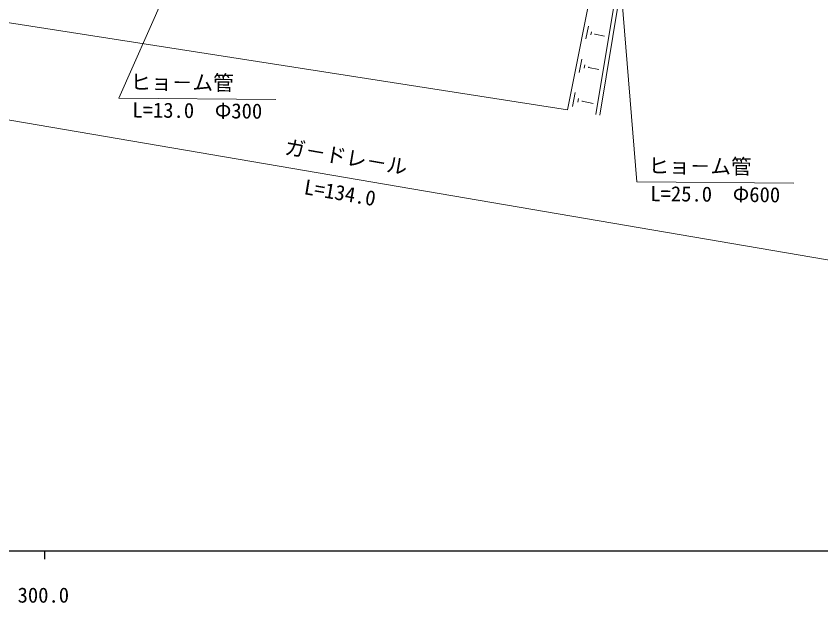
# Model space of a CAD drawing. Units: millimetres, scale not verified. Extents: x 40000 to 680000, y 20000 to 380000.
# Drawn here: x 364546 to 462002, y 198715 to 269759 of the extents above; entities that cross this region are included whole.
import ezdxf
from ezdxf.enums import TextEntityAlignment as Align

# ---------------------------------------------------------------- set-up
doc = ezdxf.new("R2010")
doc.units = ezdxf.units.MM
doc.header["$LTSCALE"] = 1000
doc.layers.add('S-BGD', color=7, linetype='Continuous', lineweight=13)
doc.layers.add('S-TTL-BAND', color=7, linetype='Continuous', lineweight=25)
doc.styles.add('@ＭＳ ゴシック', font='')
doc.styles.add('ＭＳ ゴシック', font='')
doc.styles.get('@ＭＳ ゴシック').set_extended_font_data('@MS Gothic')
doc.styles.get('ＭＳ ゴシック').set_extended_font_data('MS Gothic')

msp = doc.modelspace()

# ---------------------------------------------------------------- linework, layer by layer
at = {"layer": 'S-BGD'}
for p, q in [((377003, 259836), (391335, 292226)), ((439720, 249707), (437693, 274504)), ((437329, 273494), (434728, 257857)), ((437825, 273430), (435221, 257774)), ((433549, 266988), (433857, 268539)), ((434130, 267477), (434207, 267865)), ((434624, 267530), (434643, 267627)), ((434634, 267578), (435800, 267346)), ((432743, 262934), (433064, 264548)), ((433348, 263443), (433428, 263847)), ((433862, 263498), (433882, 263599)), ((433872, 263548), (435127, 263299)), ((466026, 239675), (342174, 260863)), ((431925, 258816), (432258, 260495)), ((377003, 259836), (396002, 259652)), ((432554, 259345), (432637, 259765)), ((433089, 259402), (433109, 259507)), ((433099, 259455), (434443, 259188)), ((439720, 249707), (458719, 249523))]:
    msp.add_line(p, q, dxfattribs=at)
msp.add_lwpolyline([(354368, 270388), (431336, 258421), (434716, 275424), (351949, 291032)], dxfattribs=at)
at = {"layer": 'S-TTL-BAND'}
for p, q in [((40000, 205000), (579000, 205000)), ((368000, 205000), (368000, 204000))]:
    msp.add_line(p, q, dxfattribs=at)

# ---------------------------------------------------------------- texts
at = {"layer": 'S-BGD', "style": 'ＭＳ ゴシック'}
for p in [(378383, 260323), (441100, 250194)]:
    msp.add_text('ヒョ－ム管', height=1833, rotation=359.444, dxfattribs=at).set_placement(p, align=Align.BOTTOM_LEFT)
at = {"layer": 'S-BGD'}
for s, rotation, style, p in [('L=13.0\u3000Φ300', 359.444, 'ＭＳ ゴシック', (386497, 259244)), ('L=134.0', 350.292, '@ＭＳ ゴシック', (403932, 249283)), ('L=25.0\u3000Φ600', 359.444, 'ＭＳ ゴシック', (449215, 249115))]:
    msp.add_text(s, height=1833, rotation=rotation, dxfattribs=dict(at, style=style)).set_placement(p, align=Align.TOP_CENTER)
at = {"layer": 'S-BGD', "style": 'ＭＳ ゴシック'}
msp.add_text('ガ－ドレ－ル', height=1833, rotation=350.292, dxfattribs=at).set_placement((404269, 251255), align=Align.BOTTOM_CENTER)
at = {"layer": 'S-TTL-BAND', "style": 'ＭＳ ゴシック'}
msp.add_text('300.0', height=1833, dxfattribs=at).set_placement((367844, 198195), align=Align.BOTTOM_CENTER)

doc.saveas('drawing.dxf')
